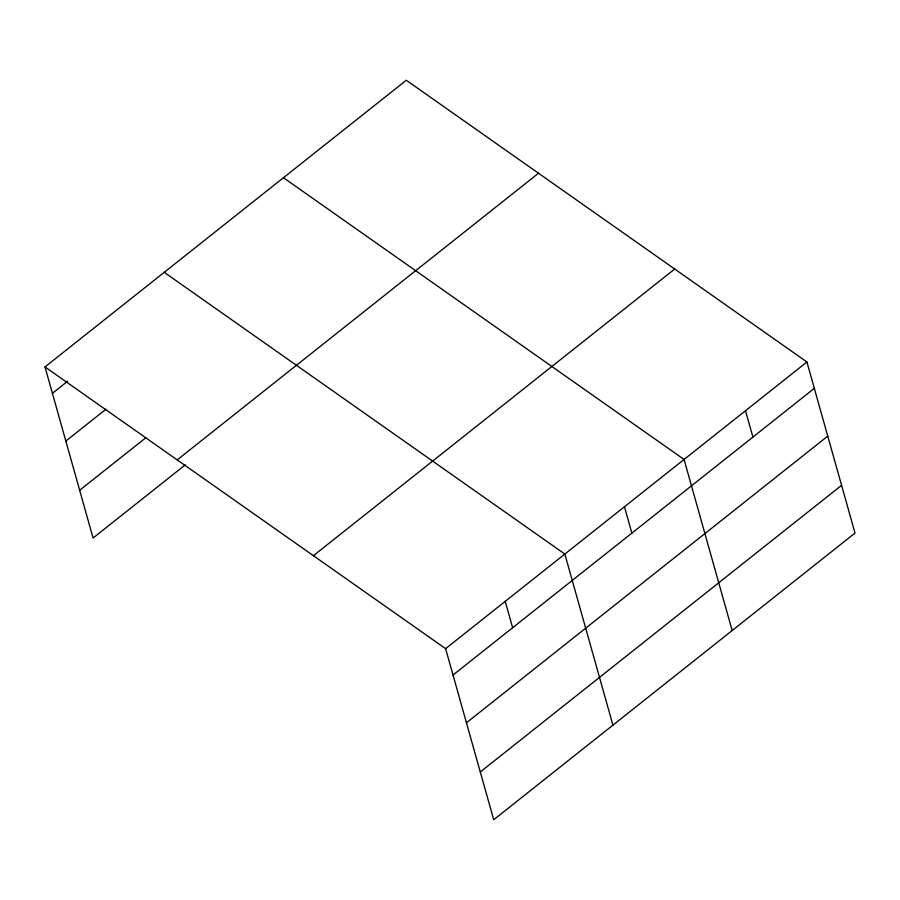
<?xml version="1.0" encoding="UTF-8"?>
<svg xmlns="http://www.w3.org/2000/svg" width="900" height="900" viewBox="0 0 900 900"><rect width="100%" height="100%" fill="white"/><g stroke="black" fill="none" stroke-linecap="round" stroke-linejoin="round"><path stroke-width="1.35" d="M45 366.93L406.294 80.258L806.918 361.991L855 533.07L493.706 819.742L445.613 648.664L45 366.93L93.082 538.009L185.22 464.906M52.414 393.3L67.59 381.262M65.835 441.056L105.941 409.23M79.661 490.252L145.778 437.794M177.199 459.9L538.504 173.227M313.414 555.694L674.707 269.021M445.613 648.664L806.918 361.991M453.026 675.034L814.32 388.361M466.447 722.79L827.752 436.118M480.285 771.986L841.579 485.314M283.455 177.727L684.067 459.461L732.161 630.54M164.227 272.329L564.84 554.062L612.934 725.141M745.492 410.726L752.906 437.096M624.454 506.756L631.867 533.126M505.226 601.357L512.64 627.727"/></g></svg>
